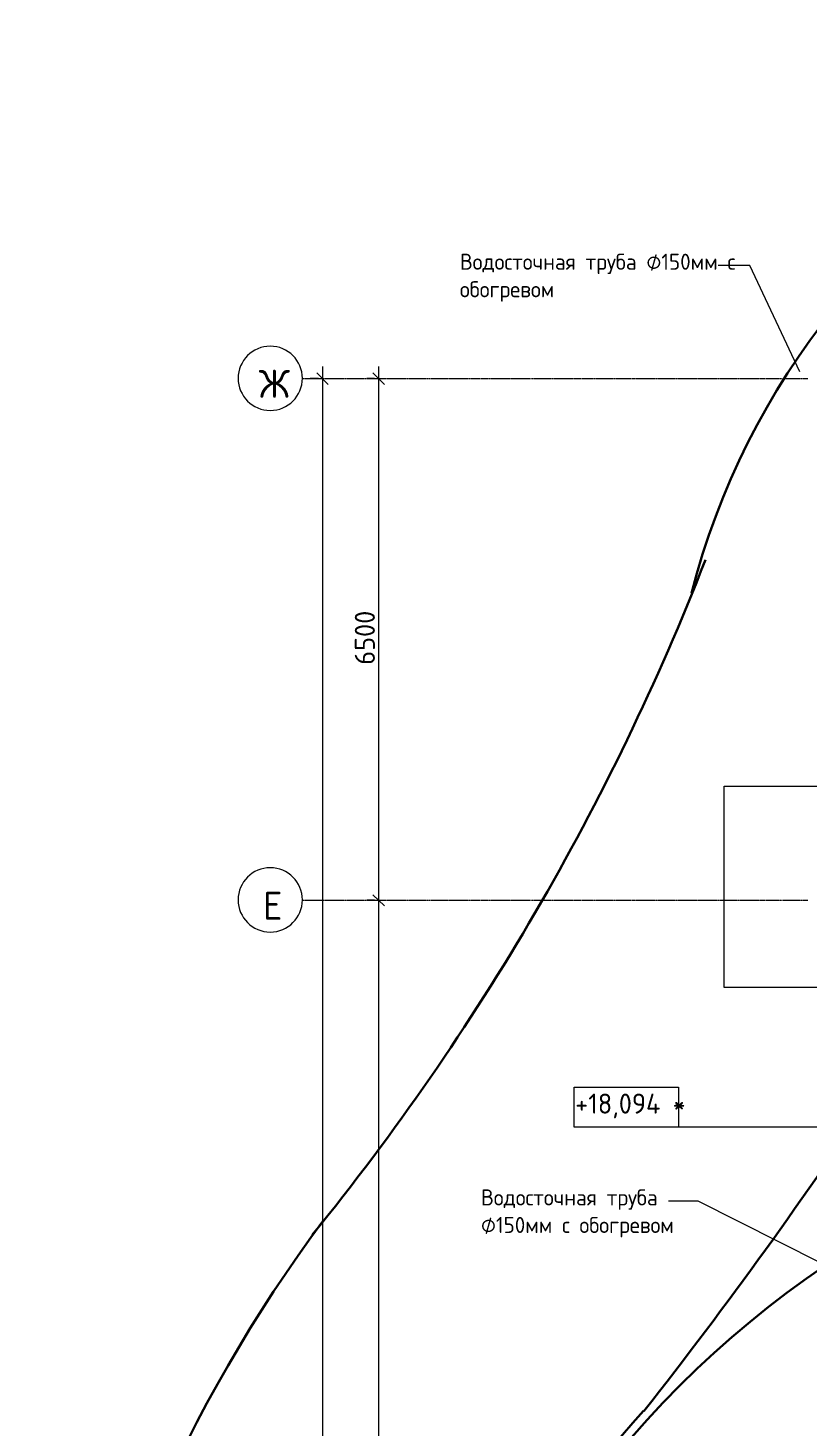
# Model space of a CAD drawing. Header units: millimetres. Extents: x -42533 to 645315, y 3457 to 82611.
# Drawn here: x 526458 to 536172, y 42060 to 59488 of the extents above; entities that cross this region are included whole.
import ezdxf

# ---------------------------------------------------------------- set-up
doc = ezdxf.new("R2010")
doc.units = ezdxf.units.MM
for name, color, linetype, true_color in [('PDF _!ЭОМ.Молниезащита', 7, 'Continuous', 0x954a95), ('PDF _Аннотация', 7, 'Continuous', 0xbababa), ('PDF _Крыша', 7, 'Continuous', 0xbababa), ('PDF _Оси', 7, 'Continuous', 0xbababa), ('PDF _Отметки', 7, 'Continuous', 0xbababa), ('PDF _Размеры', 7, 'Continuous', 0xbababa)]:
    doc.layers.add(name, color=color, linetype=linetype, true_color=true_color)
doc.layers.add('PDF _0', color=7, linetype='Continuous')
doc.layers.add('PDF _Текст', color=7, linetype='Continuous')
doc.styles.add('PDF GOST Common', font='GOST_Common.ttf')

msp = doc.modelspace()

# ---------------------------------------------------------------- linework, layer by layer
at = {"layer": 'PDF _!ЭОМ.Молниезащита', "color": 1, "lineweight": 30}
msp.add_lwpolyline([(530141.9, 44639, 0.2349416), (527196, 28346.6, 0.2349874), (538409.8, 16168)], format="xyb", dxfattribs=at)
at = {"layer": 'PDF _!ЭОМ.Молниезащита', "lineweight": 30}
msp.add_lwpolyline([(534124, 42260.2, 0.2556889), (531285, 30685.2, 0.2557621), (539501.6, 22054.6)], format="xyb", dxfattribs=at)
at = {"layer": 'PDF _!ЭОМ.Молниезащита', "color": 116, "lineweight": 30, "true_color": 0x136734}
msp.add_circle((543274.8, 33878.4), 12301.6, dxfattribs=at)
at = {"layer": 'PDF _!ЭОМ.Молниезащита', "color": 1, "lineweight": 30}
for centre, radius, start, end in [((543800, 50113.2), 9374.9, 67.94494, 165.58593), ((505587.2, 64300.9), 31461.3, 320.89026, 338.67946)]:
    msp.add_arc(centre, radius, start, end, dxfattribs=at)
at = {"layer": 'PDF _!ЭОМ.Молниезащита', "lineweight": 30}
msp.add_arc((486024.1, 80045.5), 61172.2, 321.848445, 331.267253, dxfattribs=at)
at = {"layer": 'PDF _0', "color": 8, "lineweight": 20}
for points in [[(530198.3, 55047.5), (530054.3, 55191.5)], [(530897.1, 55047.5), (530753.1, 55191.5)]]:
    msp.add_lwpolyline(points, dxfattribs=at)
msp.add_lwpolyline([(530753.1, 48690.2), (530897.1, 48550.5)], close=True, dxfattribs=at)
at = {"layer": 'PDF _Аннотация', "color": 8, "lineweight": 9}
for points in [[(536068.5, 55204.2), (535445.9, 56529.9), (535107.1, 56529.9), (535052, 56529.9)], [(536326.8, 44103.3), (534806.3, 44874.2), (534543.7, 44874.2), (534433.6, 44874.2)]]:
    msp.add_lwpolyline(points, dxfattribs=at)
at = {"layer": 'PDF _Аннотация', "color": 8, "lineweight": 20}
msp.add_lwpolyline([(533260.4, 45793.2), (533260.4, 46293), (534560.7, 46293), (534560.7, 45793.2)], close=True, dxfattribs=at)
at = {"layer": 'PDF _Крыша', "color": 8, "lineweight": 9}
msp.add_lwpolyline([(536453.9, 47534), (535128.2, 47534), (535128.2, 50041.3), (536453.9, 50041.3)], dxfattribs=at)
at = {"layer": 'PDF _Оси', "color": 8, "lineweight": 20}
for points in [[(529475.5, 55524, 1), (529475.5, 54723.5, 1)], [(529475.5, 49026.7, 1), (529475.5, 48226.2, 1)]]:
    msp.add_lwpolyline(points, format="xyb", close=True, dxfattribs=at)
at = {"layer": 'PDF _Оси', "color": 8, "lineweight": 9}
for points in [[(529884.9, 55119.5), (529893.3, 55119.5)], [(529897.6, 55119.5), (529897.6, 55119.5)], [(529901.8, 55119.5), (529918.8, 55119.5)], [(529923, 55119.5), (529944.2, 55119.5)], [(529948.4, 55119.5), (529969.6, 55119.5)], [(529973.8, 55119.5), (529995, 55119.5)], [(529999.2, 55119.5), (530020.4, 55119.5)], [(530024.6, 55119.5), (530045.8, 55119.5)], [(530050, 55119.5), (530071.2, 55119.5)], [(530075.5, 55119.5), (530096.6, 55119.5)], [(530100.9, 55119.5), (530122, 55119.5)], [(530126.3, 55119.5), (530143.2, 55119.5)], [(530147.5, 55119.5), (530147.5, 55119.5)], [(530151.7, 55119.5), (530168.6, 55119.5)], [(530172.9, 55119.5), (530194, 55119.5)], [(530198.3, 55119.5), (530219.5, 55119.5)], [(530223.7, 55119.5), (530244.9, 55119.5)], [(530249.1, 55119.5), (530270.3, 55119.5)], [(530274.5, 55119.5), (530295.7, 55119.5)], [(530299.9, 55119.5), (530321.1, 55119.5)], [(530325.3, 55119.5), (530346.5, 55119.5)], [(530350.8, 55119.5), (530371.9, 55119.5)], [(530376.2, 55119.5), (530393.1, 55119.5)], [(530397.3, 55119.5), (530397.3, 55119.5)], [(530401.6, 55119.5), (530418.5, 55119.5)], [(530422.8, 55119.5), (530422.8, 55119.5)], [(530427, 55119.5), (530443.9, 55119.5)], [(530448.2, 55119.5), (530469.3, 55119.5)], [(530473.6, 55119.5), (530494.8, 55119.5)], [(530499, 55119.5), (530520.2, 55119.5)], [(530524.4, 55119.5), (530545.6, 55119.5)], [(530549.8, 55119.5), (530571, 55119.5)], [(530575.2, 55119.5), (530596.4, 55119.5)], [(530600.6, 55119.5), (530621.8, 55119.5)], [(530626.1, 55119.5), (530643, 55119.5)], [(530647.2, 55119.5), (530647.2, 55119.5)], [(530651.5, 55119.5), (530668.4, 55119.5)], [(530672.6, 55119.5), (530672.6, 55119.5)], [(530676.9, 55119.5), (530693.8, 55119.5)], [(530698.1, 55119.5), (530719.2, 55119.5)], [(530723.5, 55119.5), (530744.6, 55119.5)], [(530748.9, 55119.5), (530770.1, 55119.5)], [(530774.3, 55119.5), (530795.5, 55119.5)], [(530799.7, 55119.5), (530820.9, 55119.5)], [(530825.1, 55119.5), (530846.3, 55119.5)], [(530850.5, 55119.5), (530871.7, 55119.5)], [(530875.9, 55119.5), (530897.1, 55119.5)], [(530901.4, 55119.5), (530918.3, 55119.5)], [(530922.5, 55119.5), (530922.5, 55119.5)], [(530926.8, 55119.5), (530943.7, 55119.5)], [(530947.9, 55119.5), (530969.1, 55119.5)], [(530973.4, 55119.5), (530994.5, 55119.5)], [(530998.8, 55119.5), (531019.9, 55119.5)], [(531024.2, 55119.5), (531045.4, 55119.5)], [(531049.6, 55119.5), (531070.8, 55119.5)], [(531075, 55119.5), (531096.2, 55119.5)], [(531100.4, 55119.5), (531121.6, 55119.5)], [(531125.8, 55119.5), (531147, 55119.5)], [(531151.2, 55119.5), (531168.2, 55119.5)], [(531172.4, 55119.5), (531172.4, 55119.5)], [(531176.6, 55119.5), (531193.6, 55119.5)], [(531197.8, 55119.5), (531197.8, 55119.5)], [(531202.1, 55119.5), (531219, 55119.5)], [(531223.2, 55119.5), (531244.4, 55119.5)], [(531248.6, 55119.5), (531269.8, 55119.5)], [(531274.1, 55119.5), (531295.2, 55119.5)], [(531299.5, 55119.5), (531320.7, 55119.5)], [(531324.9, 55119.5), (531346.1, 55119.5)], [(531350.3, 55119.5), (531371.5, 55119.5)], [(531375.7, 55119.5), (531396.9, 55119.5)], [(531401.1, 55119.5), (531418.1, 55119.5)], [(531422.3, 55119.5), (531422.3, 55119.5)], [(531426.5, 55119.5), (531443.5, 55119.5)], [(531447.7, 55119.5), (531447.7, 55119.5)], [(531451.9, 55119.5), (531468.9, 55119.5)], [(531473.1, 55119.5), (531494.3, 55119.5)], [(531498.5, 55119.5), (531519.7, 55119.5)], [(531523.9, 55119.5), (531545.1, 55119.5)], [(531549.4, 55119.5), (531570.5, 55119.5)], [(531574.8, 55119.5), (531595.9, 55119.5)], [(531600.2, 55119.5), (531621.4, 55119.5)], [(531625.6, 55119.5), (531646.8, 55119.5)], [(531651, 55119.5), (531672.2, 55119.5)], [(531676.4, 55119.5), (531693.4, 55119.5)], [(531697.6, 55119.5), (531697.6, 55119.5)], [(531701.8, 55119.5), (531718.8, 55119.5)], [(531723, 55119.5), (531744.2, 55119.5)], [(531748.4, 55119.5), (531769.6, 55119.5)], [(531773.8, 55119.5), (531795, 55119.5)], [(531799.2, 55119.5), (531820.4, 55119.5)], [(531824.7, 55119.5), (531845.8, 55119.5)], [(531850.1, 55119.5), (531871.2, 55119.5)], [(531875.5, 55119.5), (531896.7, 55119.5)], [(531900.9, 55119.5), (531922.1, 55119.5)], [(531926.3, 55119.5), (531943.2, 55119.5)], [(531947.5, 55119.5), (531947.5, 55119.5)], [(531951.7, 55119.5), (531968.7, 55119.5)], [(531972.9, 55119.5), (531972.9, 55119.5)], [(531977.1, 55119.5), (531994.1, 55119.5)], [(531998.3, 55119.5), (532019.5, 55119.5)], [(532023.7, 55119.5), (532044.9, 55119.5)], [(532049.1, 55119.5), (532070.3, 55119.5)], [(532074.5, 55119.5), (532095.7, 55119.5)], [(532100, 55119.5), (532121.1, 55119.5)], [(532125.4, 55119.5), (532146.5, 55119.5)], [(532150.8, 55119.5), (532172, 55119.5)], [(532176.2, 55119.5), (532193.1, 55119.5)], [(532197.4, 55119.5), (532197.4, 55119.5)], [(532201.6, 55119.5), (532218.5, 55119.5)], [(532222.8, 55119.5), (532222.8, 55119.5)], [(532227, 55119.5), (532244, 55119.5)], [(532248.2, 55119.5), (532269.4, 55119.5)], [(532273.6, 55119.5), (532294.8, 55119.5)], [(532299, 55119.5), (532320.2, 55119.5)], [(532324.4, 55119.5), (532345.6, 55119.5)], [(532349.8, 55119.5), (532371, 55119.5)], [(532375.3, 55119.5), (532396.4, 55119.5)], [(532400.7, 55119.5), (532421.8, 55119.5)], [(532426.1, 55119.5), (532447.3, 55119.5)], [(532451.5, 55119.5), (532468.4, 55119.5)], [(532472.7, 55119.5), (532472.7, 55119.5)], [(532476.9, 55119.5), (532493.8, 55119.5)], [(532498.1, 55119.5), (532519.3, 55119.5)], [(532523.5, 55119.5), (532544.7, 55119.5)], [(532548.9, 55119.5), (532570.1, 55119.5)], [(532574.3, 55119.5), (532595.5, 55119.5)], [(532599.7, 55119.5), (532620.9, 55119.5)], [(532625.1, 55119.5), (532646.3, 55119.5)], [(532650.5, 55119.5), (532671.7, 55119.5)], [(532676, 55119.5), (532697.1, 55119.5)], [(532701.4, 55119.5), (532718.3, 55119.5)], [(532722.6, 55119.5), (532722.6, 55119.5)], [(532726.8, 55119.5), (532743.7, 55119.5)], [(532748, 55119.5), (532748, 55119.5)], [(532752.2, 55119.5), (532769.1, 55119.5)], [(532773.4, 55119.5), (532794.6, 55119.5)], [(532798.8, 55119.5), (532820, 55119.5)], [(532824.2, 55119.5), (532845.4, 55119.5)], [(532849.6, 55119.5), (532870.8, 55119.5)], [(532875, 55119.5), (532896.2, 55119.5)], [(532900.4, 55119.5), (532921.6, 55119.5)], [(532925.8, 55119.5), (532947, 55119.5)], [(532951.3, 55119.5), (532968.2, 55119.5)], [(532972.4, 55119.5), (532972.4, 55119.5)], [(532976.7, 55119.5), (532993.6, 55119.5)], [(532997.8, 55119.5), (532997.8, 55119.5)], [(533002.1, 55119.5), (533019, 55119.5)], [(533023.3, 55119.5), (533044.4, 55119.5)], [(533048.7, 55119.5), (533069.8, 55119.5)], [(533074.1, 55119.5), (533095.3, 55119.5)], [(533099.5, 55119.5), (533120.7, 55119.5)], [(533124.9, 55119.5), (533146.1, 55119.5)], [(533150.3, 55119.5), (533171.5, 55119.5)], [(533175.7, 55119.5), (533196.9, 55119.5)], [(533201.1, 55119.5), (533222.3, 55119.5)], [(533226.6, 55119.5), (533243.5, 55119.5)], [(533247.7, 55119.5), (533247.7, 55119.5)], [(533252, 55119.5), (533268.9, 55119.5)], [(533273.1, 55119.5), (533294.3, 55119.5)], [(533298.6, 55119.5), (533319.7, 55119.5)], [(533324, 55119.5), (533345.1, 55119.5)], [(533349.4, 55119.5), (533370.6, 55119.5)], [(533374.8, 55119.5), (533396, 55119.5)], [(533400.2, 55119.5), (533421.4, 55119.5)], [(533425.6, 55119.5), (533446.8, 55119.5)], [(533451, 55119.5), (533472.2, 55119.5)], [(533476.4, 55119.5), (533493.4, 55119.5)], [(533497.6, 55119.5), (533497.6, 55119.5)], [(533501.9, 55119.5), (533518.8, 55119.5)], [(533523, 55119.5), (533523, 55119.5)], [(533527.3, 55119.5), (533544.2, 55119.5)], [(533548.4, 55119.5), (533569.6, 55119.5)], [(533573.9, 55119.5), (533595, 55119.5)], [(533599.3, 55119.5), (533620.4, 55119.5)], [(533624.7, 55119.5), (533645.9, 55119.5)], [(533650.1, 55119.5), (533671.3, 55119.5)], [(533675.5, 55119.5), (533696.7, 55119.5)], [(533700.9, 55119.5), (533722.1, 55119.5)], [(533726.3, 55119.5), (533743.3, 55119.5)], [(533747.5, 55119.5), (533747.5, 55119.5)], [(533751.7, 55119.5), (533768.7, 55119.5)], [(533772.9, 55119.5), (533772.9, 55119.5)], [(533777.2, 55119.5), (533794.1, 55119.5)], [(533798.3, 55119.5), (533819.5, 55119.5)], [(533823.7, 55119.5), (533844.9, 55119.5)], [(533849.2, 55119.5), (533870.3, 55119.5)], [(533874.6, 55119.5), (533895.7, 55119.5)], [(533900, 55119.5), (533921.2, 55119.5)], [(533925.4, 55119.5), (533946.6, 55119.5)], [(533950.8, 55119.5), (533972, 55119.5)], [(533976.2, 55119.5), (533997.4, 55119.5)], [(534001.6, 55119.5), (534018.6, 55119.5)], [(534022.8, 55119.5), (534022.8, 55119.5)], [(534027, 55119.5), (534044, 55119.5)], [(534048.2, 55119.5), (534069.4, 55119.5)], [(534073.6, 55119.5), (534094.8, 55119.5)], [(534099, 55119.5), (534120.2, 55119.5)], [(534124.5, 55119.5), (534145.6, 55119.5)], [(534149.9, 55119.5), (534171, 55119.5)], [(534175.3, 55119.5), (534196.5, 55119.5)], [(534200.7, 55119.5), (534221.9, 55119.5)], [(534226.1, 55119.5), (534247.3, 55119.5)], [(534251.5, 55119.5), (534268.5, 55119.5)], [(534272.7, 55119.5), (534272.7, 55119.5)], [(534276.9, 55119.5), (534293.9, 55119.5)], [(534298.1, 55119.5), (534298.1, 55119.5)], [(534302.3, 55119.5), (534319.3, 55119.5)], [(534323.5, 55119.5), (534344.7, 55119.5)], [(534348.9, 55119.5), (534370.1, 55119.5)], [(534374.3, 55119.5), (534395.5, 55119.5)], [(534399.7, 55119.5), (534420.9, 55119.5)], [(534425.2, 55119.5), (534446.3, 55119.5)], [(534450.6, 55119.5), (534471.7, 55119.5)], [(534476, 55119.5), (534497.2, 55119.5)], [(534501.4, 55119.5), (534518.3, 55119.5)], [(534522.6, 55119.5), (534522.6, 55119.5)], [(534526.8, 55119.5), (534543.7, 55119.5)], [(534548, 55119.5), (534548, 55119.5)], [(534552.2, 55119.5), (534569.2, 55119.5)], [(534573.4, 55119.5), (534594.6, 55119.5)], [(534598.8, 55119.5), (534620, 55119.5)], [(534624.2, 55119.5), (534645.4, 55119.5)], [(534649.6, 55119.5), (534670.8, 55119.5)], [(534675, 55119.5), (534696.2, 55119.5)], [(534700.5, 55119.5), (534721.6, 55119.5)], [(534725.9, 55119.5), (534747, 55119.5)], [(534751.3, 55119.5), (534772.5, 55119.5)], [(534776.7, 55119.5), (534793.6, 55119.5)], [(534797.9, 55119.5), (534797.9, 55119.5)], [(534802.1, 55119.5), (534819, 55119.5)], [(534823.3, 55119.5), (534844.5, 55119.5)], [(534848.7, 55119.5), (534869.9, 55119.5)], [(534874.1, 55119.5), (534895.3, 55119.5)], [(534899.5, 55119.5), (534920.7, 55119.5)], [(534924.9, 55119.5), (534946.1, 55119.5)], [(534950.3, 55119.5), (534971.5, 55119.5)], [(534975.8, 55119.5), (534996.9, 55119.5)], [(535001.2, 55119.5), (535022.3, 55119.5)], [(535026.6, 55119.5), (535043.5, 55119.5)], [(535047.8, 55119.5), (535047.8, 55119.5)], [(535052, 55119.5), (535068.9, 55119.5)], [(535073.2, 55119.5), (535073.2, 55119.5)], [(535077.4, 55119.5), (535094.3, 55119.5)], [(535098.6, 55119.5), (535119.8, 55119.5)], [(535124, 55119.5), (535145.2, 55119.5)], [(535149.4, 55119.5), (535170.6, 55119.5)], [(535174.8, 55119.5), (535196, 55119.5)], [(535200.2, 55119.5), (535221.4, 55119.5)], [(535225.6, 55119.5), (535246.8, 55119.5)], [(535251.1, 55119.5), (535272.2, 55119.5)], [(535276.5, 55119.5), (535293.4, 55119.5)], [(535297.6, 55119.5), (535297.6, 55119.5)], [(535301.9, 55119.5), (535318.8, 55119.5)], [(535323.1, 55119.5), (535323.1, 55119.5)], [(535327.3, 55119.5), (535344.2, 55119.5)], [(535348.5, 55119.5), (535369.6, 55119.5)], [(535373.9, 55119.5), (535395.1, 55119.5)], [(535399.3, 55119.5), (535420.5, 55119.5)], [(535424.7, 55119.5), (535445.9, 55119.5)], [(535450.1, 55119.5), (535471.3, 55119.5)], [(535475.5, 55119.5), (535496.7, 55119.5)], [(535500.9, 55119.5), (535522.1, 55119.5)], [(535526.4, 55119.5), (535547.5, 55119.5)], [(535551.8, 55119.5), (535568.7, 55119.5)], [(535572.9, 55119.5), (535572.9, 55119.5)], [(535577.2, 55119.5), (535594.1, 55119.5)], [(535598.4, 55119.5), (535619.5, 55119.5)], [(535623.8, 55119.5), (535644.9, 55119.5)], [(535649.2, 55119.5), (535670.4, 55119.5)], [(535674.6, 55119.5), (535695.8, 55119.5)], [(535700, 55119.5), (535721.2, 55119.5)], [(535725.4, 55119.5), (535746.6, 55119.5)], [(535750.8, 55119.5), (535772, 55119.5)], [(535776.2, 55119.5), (535797.4, 55119.5)], [(535801.6, 55119.5), (535818.6, 55119.5)], [(535822.8, 55119.5), (535822.8, 55119.5)], [(535827.1, 55119.5), (535844, 55119.5)], [(535848.2, 55119.5), (535848.2, 55119.5)], [(535852.5, 55119.5), (535869.4, 55119.5)], [(535873.6, 55119.5), (535894.8, 55119.5)], [(535899.1, 55119.5), (535920.2, 55119.5)], [(535924.5, 55119.5), (535945.6, 55119.5)], [(535949.9, 55119.5), (535971.1, 55119.5)], [(535975.3, 55119.5), (535996.5, 55119.5)], [(536000.7, 55119.5), (536021.9, 55119.5)], [(536026.1, 55119.5), (536047.3, 55119.5)], [(536051.5, 55119.5), (536068.5, 55119.5)], [(536072.7, 55119.5), (536072.7, 55119.5)], [(536076.9, 55119.5), (536093.9, 55119.5)], [(536098.1, 55119.5), (536098.1, 55119.5)], [(536102.4, 55119.5), (536119.3, 55119.5)], [(536123.5, 55119.5), (536144.7, 55119.5)], [(536148.9, 55119.5), (536170.1, 55119.5)], [(529884.9, 48622.5), (529893.3, 48622.5)], [(529897.6, 48622.5), (529897.6, 48622.5)], [(529901.8, 48622.5), (529918.8, 48622.5)], [(529923, 48622.5), (529944.2, 48622.5)], [(529948.4, 48622.5), (529969.6, 48622.5)], [(529973.8, 48622.5), (529995, 48622.5)], [(529999.2, 48622.5), (530020.4, 48622.5)], [(530024.6, 48622.5), (530045.8, 48622.5)], [(530050, 48622.5), (530071.2, 48622.5)], [(530075.5, 48622.5), (530096.6, 48622.5)], [(530100.9, 48622.5), (530122, 48622.5)], [(530126.3, 48622.5), (530143.2, 48622.5)], [(530147.5, 48622.5), (530147.5, 48622.5)], [(530151.7, 48622.5), (530168.6, 48622.5)], [(530172.9, 48622.5), (530194, 48622.5)], [(530198.3, 48622.5), (530219.5, 48622.5)], [(530223.7, 48622.5), (530244.9, 48622.5)], [(530249.1, 48622.5), (530270.3, 48622.5)], [(530274.5, 48622.5), (530295.7, 48622.5)], [(530299.9, 48622.5), (530321.1, 48622.5)], [(530325.3, 48622.5), (530346.5, 48622.5)], [(530350.8, 48622.5), (530371.9, 48622.5)], [(530376.2, 48622.5), (530393.1, 48622.5)], [(530397.3, 48622.5), (530397.3, 48622.5)], [(530401.6, 48622.5), (530418.5, 48622.5)], [(530422.8, 48622.5), (530422.8, 48622.5)], [(530427, 48622.5), (530443.9, 48622.5)], [(530448.2, 48622.5), (530469.3, 48622.5)], [(530473.6, 48622.5), (530494.8, 48622.5)], [(530499, 48622.5), (530520.2, 48622.5)], [(530524.4, 48622.5), (530545.6, 48622.5)], [(530549.8, 48622.5), (530571, 48622.5)], [(530575.2, 48622.5), (530596.4, 48622.5)], [(530600.6, 48622.5), (530621.8, 48622.5)], [(530626.1, 48622.5), (530643, 48622.5)], [(530647.2, 48622.5), (530647.2, 48622.5)], [(530651.5, 48622.5), (530668.4, 48622.5)], [(530672.6, 48622.5), (530672.6, 48622.5)], [(530676.9, 48622.5), (530693.8, 48622.5)], [(530698.1, 48622.5), (530719.2, 48622.5)], [(530723.5, 48622.5), (530744.6, 48622.5)], [(530748.9, 48622.5), (530770.1, 48622.5)], [(530774.3, 48622.5), (530795.5, 48622.5)], [(530799.7, 48622.5), (530820.9, 48622.5)], [(530825.1, 48622.5), (530846.3, 48622.5)], [(530850.5, 48622.5), (530871.7, 48622.5)], [(530875.9, 48622.5), (530897.1, 48622.5)], [(530901.4, 48622.5), (530918.3, 48622.5)], [(530922.5, 48622.5), (530922.5, 48622.5)], [(530926.8, 48622.5), (530943.7, 48622.5)], [(530947.9, 48622.5), (530969.1, 48622.5)], [(530973.4, 48622.5), (530994.5, 48622.5)], [(530998.8, 48622.5), (531019.9, 48622.5)], [(531024.2, 48622.5), (531045.4, 48622.5)], [(531049.6, 48622.5), (531070.8, 48622.5)], [(531075, 48622.5), (531096.2, 48622.5)], [(531100.4, 48622.5), (531121.6, 48622.5)], [(531125.8, 48622.5), (531147, 48622.5)], [(531151.2, 48622.5), (531168.2, 48622.5)], [(531172.4, 48622.5), (531172.4, 48622.5)], [(531176.6, 48622.5), (531193.6, 48622.5)], [(531197.8, 48622.5), (531197.8, 48622.5)], [(531202.1, 48622.5), (531219, 48622.5)], [(531223.2, 48622.5), (531244.4, 48622.5)], [(531248.6, 48622.5), (531269.8, 48622.5)], [(531274.1, 48622.5), (531295.2, 48622.5)], [(531299.5, 48622.5), (531320.7, 48622.5)], [(531324.9, 48622.5), (531346.1, 48622.5)], [(531350.3, 48622.5), (531371.5, 48622.5)], [(531375.7, 48622.5), (531396.9, 48622.5)], [(531401.1, 48622.5), (531418.1, 48622.5)], [(531422.3, 48622.5), (531422.3, 48622.5)], [(531426.5, 48622.5), (531443.5, 48622.5)], [(531447.7, 48622.5), (531447.7, 48622.5)], [(531451.9, 48622.5), (531468.9, 48622.5)], [(531473.1, 48622.5), (531494.3, 48622.5)], [(531498.5, 48622.5), (531519.7, 48622.5)], [(531523.9, 48622.5), (531545.1, 48622.5)], [(531549.4, 48622.5), (531570.5, 48622.5)], [(531574.8, 48622.5), (531595.9, 48622.5)], [(531600.2, 48622.5), (531621.4, 48622.5)], [(531625.6, 48622.5), (531646.8, 48622.5)], [(531651, 48622.5), (531672.2, 48622.5)], [(531676.4, 48622.5), (531693.4, 48622.5)], [(531697.6, 48622.5), (531697.6, 48622.5)], [(531701.8, 48622.5), (531718.8, 48622.5)], [(531723, 48622.5), (531744.2, 48622.5)], [(531748.4, 48622.5), (531769.6, 48622.5)], [(531773.8, 48622.5), (531795, 48622.5)], [(531799.2, 48622.5), (531820.4, 48622.5)], [(531824.7, 48622.5), (531845.8, 48622.5)], [(531850.1, 48622.5), (531871.2, 48622.5)], [(531875.5, 48622.5), (531896.7, 48622.5)], [(531900.9, 48622.5), (531922.1, 48622.5)], [(531926.3, 48622.5), (531943.2, 48622.5)], [(531947.5, 48622.5), (531947.5, 48622.5)], [(531951.7, 48622.5), (531968.7, 48622.5)], [(531972.9, 48622.5), (531972.9, 48622.5)], [(531977.1, 48622.5), (531994.1, 48622.5)], [(531998.3, 48622.5), (532019.5, 48622.5)], [(532023.7, 48622.5), (532044.9, 48622.5)], [(532049.1, 48622.5), (532070.3, 48622.5)], [(532074.5, 48622.5), (532095.7, 48622.5)], [(532100, 48622.5), (532121.1, 48622.5)], [(532125.4, 48622.5), (532146.5, 48622.5)], [(532150.8, 48622.5), (532172, 48622.5)], [(532176.2, 48622.5), (532193.1, 48622.5)], [(532197.4, 48622.5), (532197.4, 48622.5)], [(532201.6, 48622.5), (532218.5, 48622.5)], [(532222.8, 48622.5), (532222.8, 48622.5)], [(532227, 48622.5), (532244, 48622.5)], [(532248.2, 48622.5), (532269.4, 48622.5)], [(532273.6, 48622.5), (532294.8, 48622.5)], [(532299, 48622.5), (532320.2, 48622.5)], [(532324.4, 48622.5), (532345.6, 48622.5)], [(532349.8, 48622.5), (532371, 48622.5)], [(532375.3, 48622.5), (532396.4, 48622.5)], [(532400.7, 48622.5), (532421.8, 48622.5)], [(532426.1, 48622.5), (532447.3, 48622.5)], [(532451.5, 48622.5), (532468.4, 48622.5)], [(532472.7, 48622.5), (532472.7, 48622.5)], [(532476.9, 48622.5), (532493.8, 48622.5)], [(532498.1, 48622.5), (532519.3, 48622.5)], [(532523.5, 48622.5), (532544.7, 48622.5)], [(532548.9, 48622.5), (532570.1, 48622.5)], [(532574.3, 48622.5), (532595.5, 48622.5)], [(532599.7, 48622.5), (532620.9, 48622.5)], [(532625.1, 48622.5), (532646.3, 48622.5)], [(532650.5, 48622.5), (532671.7, 48622.5)], [(532676, 48622.5), (532697.1, 48622.5)], [(532701.4, 48622.5), (532718.3, 48622.5)], [(532722.6, 48622.5), (532722.6, 48622.5)], [(532726.8, 48622.5), (532743.7, 48622.5)], [(532748, 48622.5), (532748, 48622.5)], [(532752.2, 48622.5), (532769.1, 48622.5)], [(532773.4, 48622.5), (532794.6, 48622.5)], [(532798.8, 48622.5), (532820, 48622.5)], [(532824.2, 48622.5), (532845.4, 48622.5)], [(532849.6, 48622.5), (532870.8, 48622.5)], [(532875, 48622.5), (532896.2, 48622.5)], [(532900.4, 48622.5), (532921.6, 48622.5)], [(532925.8, 48622.5), (532947, 48622.5)], [(532951.3, 48622.5), (532968.2, 48622.5)], [(532972.4, 48622.5), (532972.4, 48622.5)], [(532976.7, 48622.5), (532993.6, 48622.5)], [(532997.8, 48622.5), (532997.8, 48622.5)], [(533002.1, 48622.5), (533019, 48622.5)], [(533023.3, 48622.5), (533044.4, 48622.5)], [(533048.7, 48622.5), (533069.8, 48622.5)], [(533074.1, 48622.5), (533095.3, 48622.5)], [(533099.5, 48622.5), (533120.7, 48622.5)], [(533124.9, 48622.5), (533146.1, 48622.5)], [(533150.3, 48622.5), (533171.5, 48622.5)], [(533175.7, 48622.5), (533196.9, 48622.5)], [(533201.1, 48622.5), (533222.3, 48622.5)], [(533226.6, 48622.5), (533243.5, 48622.5)], [(533247.7, 48622.5), (533247.7, 48622.5)], [(533252, 48622.5), (533268.9, 48622.5)], [(533273.1, 48622.5), (533294.3, 48622.5)], [(533298.6, 48622.5), (533319.7, 48622.5)], [(533324, 48622.5), (533345.1, 48622.5)], [(533349.4, 48622.5), (533370.6, 48622.5)], [(533374.8, 48622.5), (533396, 48622.5)], [(533400.2, 48622.5), (533421.4, 48622.5)], [(533425.6, 48622.5), (533446.8, 48622.5)], [(533451, 48622.5), (533472.2, 48622.5)], [(533476.4, 48622.5), (533493.4, 48622.5)], [(533497.6, 48622.5), (533497.6, 48622.5)], [(533501.9, 48622.5), (533518.8, 48622.5)], [(533523, 48622.5), (533523, 48622.5)], [(533527.3, 48622.5), (533544.2, 48622.5)], [(533548.4, 48622.5), (533569.6, 48622.5)], [(533573.9, 48622.5), (533595, 48622.5)], [(533599.3, 48622.5), (533620.4, 48622.5)], [(533624.7, 48622.5), (533645.9, 48622.5)], [(533650.1, 48622.5), (533671.3, 48622.5)], [(533675.5, 48622.5), (533696.7, 48622.5)], [(533700.9, 48622.5), (533722.1, 48622.5)], [(533726.3, 48622.5), (533743.3, 48622.5)], [(533747.5, 48622.5), (533747.5, 48622.5)], [(533751.7, 48622.5), (533768.7, 48622.5)], [(533772.9, 48622.5), (533772.9, 48622.5)], [(533777.2, 48622.5), (533794.1, 48622.5)], [(533798.3, 48622.5), (533819.5, 48622.5)], [(533823.7, 48622.5), (533844.9, 48622.5)], [(533849.2, 48622.5), (533870.3, 48622.5)], [(533874.6, 48622.5), (533895.7, 48622.5)], [(533900, 48622.5), (533921.2, 48622.5)], [(533925.4, 48622.5), (533946.6, 48622.5)], [(533950.8, 48622.5), (533972, 48622.5)], [(533976.2, 48622.5), (533997.4, 48622.5)], [(534001.6, 48622.5), (534018.6, 48622.5)], [(534022.8, 48622.5), (534022.8, 48622.5)], [(534027, 48622.5), (534044, 48622.5)], [(534048.2, 48622.5), (534069.4, 48622.5)], [(534073.6, 48622.5), (534094.8, 48622.5)], [(534099, 48622.5), (534120.2, 48622.5)], [(534124.5, 48622.5), (534145.6, 48622.5)], [(534149.9, 48622.5), (534171, 48622.5)], [(534175.3, 48622.5), (534196.5, 48622.5)], [(534200.7, 48622.5), (534221.9, 48622.5)], [(534226.1, 48622.5), (534247.3, 48622.5)], [(534251.5, 48622.5), (534268.5, 48622.5)], [(534272.7, 48622.5), (534272.7, 48622.5)], [(534276.9, 48622.5), (534293.9, 48622.5)], [(534298.1, 48622.5), (534298.1, 48622.5)], [(534302.3, 48622.5), (534319.3, 48622.5)], [(534323.5, 48622.5), (534344.7, 48622.5)], [(534348.9, 48622.5), (534370.1, 48622.5)], [(534374.3, 48622.5), (534395.5, 48622.5)], [(534399.7, 48622.5), (534420.9, 48622.5)], [(534425.2, 48622.5), (534446.3, 48622.5)], [(534450.6, 48622.5), (534471.7, 48622.5)], [(534476, 48622.5), (534497.2, 48622.5)], [(534501.4, 48622.5), (534518.3, 48622.5)], [(534522.6, 48622.5), (534522.6, 48622.5)], [(534526.8, 48622.5), (534543.7, 48622.5)], [(534548, 48622.5), (534548, 48622.5)], [(534552.2, 48622.5), (534569.2, 48622.5)], [(534573.4, 48622.5), (534594.6, 48622.5)], [(534598.8, 48622.5), (534620, 48622.5)], [(534624.2, 48622.5), (534645.4, 48622.5)], [(534649.6, 48622.5), (534670.8, 48622.5)], [(534675, 48622.5), (534696.2, 48622.5)], [(534700.5, 48622.5), (534721.6, 48622.5)], [(534725.9, 48622.5), (534747, 48622.5)], [(534751.3, 48622.5), (534772.5, 48622.5)], [(534776.7, 48622.5), (534793.6, 48622.5)], [(534797.9, 48622.5), (534797.9, 48622.5)], [(534802.1, 48622.5), (534819, 48622.5)], [(534823.3, 48622.5), (534844.5, 48622.5)], [(534848.7, 48622.5), (534869.9, 48622.5)], [(534874.1, 48622.5), (534895.3, 48622.5)], [(534899.5, 48622.5), (534920.7, 48622.5)], [(534924.9, 48622.5), (534946.1, 48622.5)], [(534950.3, 48622.5), (534971.5, 48622.5)], [(534975.8, 48622.5), (534996.9, 48622.5)], [(535001.2, 48622.5), (535022.3, 48622.5)], [(535026.6, 48622.5), (535043.5, 48622.5)], [(535047.8, 48622.5), (535047.8, 48622.5)], [(535052, 48622.5), (535068.9, 48622.5)], [(535073.2, 48622.5), (535073.2, 48622.5)], [(535077.4, 48622.5), (535094.3, 48622.5)], [(535098.6, 48622.5), (535119.8, 48622.5)], [(535124, 48622.5), (535145.2, 48622.5)], [(535149.4, 48622.5), (535170.6, 48622.5)], [(535174.8, 48622.5), (535196, 48622.5)], [(535200.2, 48622.5), (535221.4, 48622.5)], [(535225.6, 48622.5), (535246.8, 48622.5)], [(535251.1, 48622.5), (535272.2, 48622.5)], [(535276.5, 48622.5), (535293.4, 48622.5)], [(535297.6, 48622.5), (535297.6, 48622.5)], [(535301.9, 48622.5), (535318.8, 48622.5)], [(535323.1, 48622.5), (535323.1, 48622.5)], [(535327.3, 48622.5), (535344.2, 48622.5)], [(535348.5, 48622.5), (535369.6, 48622.5)], [(535373.9, 48622.5), (535395.1, 48622.5)], [(535399.3, 48622.5), (535420.5, 48622.5)], [(535424.7, 48622.5), (535445.9, 48622.5)], [(535450.1, 48622.5), (535471.3, 48622.5)], [(535475.5, 48622.5), (535496.7, 48622.5)], [(535500.9, 48622.5), (535522.1, 48622.5)], [(535526.4, 48622.5), (535547.5, 48622.5)], [(535551.8, 48622.5), (535568.7, 48622.5)], [(535572.9, 48622.5), (535572.9, 48622.5)], [(535577.2, 48622.5), (535594.1, 48622.5)], [(535598.4, 48622.5), (535619.5, 48622.5)], [(535623.8, 48622.5), (535644.9, 48622.5)], [(535649.2, 48622.5), (535670.4, 48622.5)], [(535674.6, 48622.5), (535695.8, 48622.5)], [(535700, 48622.5), (535721.2, 48622.5)], [(535725.4, 48622.5), (535746.6, 48622.5)], [(535750.8, 48622.5), (535772, 48622.5)], [(535776.2, 48622.5), (535797.4, 48622.5)], [(535801.6, 48622.5), (535818.6, 48622.5)], [(535822.8, 48622.5), (535822.8, 48622.5)], [(535827.1, 48622.5), (535844, 48622.5)], [(535848.2, 48622.5), (535848.2, 48622.5)], [(535852.5, 48622.5), (535869.4, 48622.5)], [(535873.6, 48622.5), (535894.8, 48622.5)], [(535899.1, 48622.5), (535920.2, 48622.5)], [(535924.5, 48622.5), (535945.6, 48622.5)], [(535949.9, 48622.5), (535971.1, 48622.5)], [(535975.3, 48622.5), (535996.5, 48622.5)], [(536000.7, 48622.5), (536021.9, 48622.5)], [(536026.1, 48622.5), (536047.3, 48622.5)], [(536051.5, 48622.5), (536068.5, 48622.5)], [(536072.7, 48622.5), (536072.7, 48622.5)], [(536076.9, 48622.5), (536093.9, 48622.5)], [(536098.1, 48622.5), (536098.1, 48622.5)], [(536102.4, 48622.5), (536119.3, 48622.5)], [(536123.5, 48622.5), (536144.7, 48622.5)], [(536148.9, 48622.5), (536170.1, 48622.5)]]:
    msp.add_lwpolyline(points, dxfattribs=at)
at = {"layer": 'PDF _Отметки', "color": 8, "lineweight": 20}
msp.add_lwpolyline([(537533.9, 45793.2), (534251.5, 45793.2), (533912.7, 45793.2)], dxfattribs=at)
at = {"layer": 'PDF _Размеры', "color": 8, "lineweight": 20}
for points in [[(530126.3, 55272), (530126.3, 11923.2)], [(530825.1, 55272), (530825.1, 48470)], [(530075.5, 55119.5), (529973.8, 55119.5)], [(530774.3, 55119.5), (530676.9, 55119.5)], [(530825.1, 48770.7), (530825.1, 32172.4)]]:
    msp.add_lwpolyline(points, dxfattribs=at)
msp.add_lwpolyline([(530676.9, 48622.5), (530774.3, 48622.5)], close=True, dxfattribs=at)

# ---------------------------------------------------------------- texts
at = {"layer": 'PDF _Текст', "color": 7, "attachment_point": 4, "style": 'PDF GOST Common'}
for s, insert, char_height in [('Водосточная труба ⌀150мм с', (531836.8, 56548.8), 200.023), ('обогревом', (531836.8, 56205.7), 200.02), ('Ж', (529333.6, 55055.6), 350), ('Е', (529384.4, 48554), 350), ('+18,094 *', (533272.6, 46059.4), 250.03), ('Водосточная труба', (532099.4, 44892.6), 200.023), ('⌀150мм с обогревом', (532099.4, 44549.5), 200.023)]:
    msp.add_mtext(s, dxfattribs=dict(at, insert=insert, char_height=char_height))
at = {"layer": 'PDF _Текст', "color": 7, "insert": (530653.3, 51555.3), "char_height": 250.03, "attachment_point": 4, "rotation": 90, "style": 'PDF GOST Common'}
msp.add_mtext('6500', dxfattribs=at)

doc.saveas('drawing.dxf')
